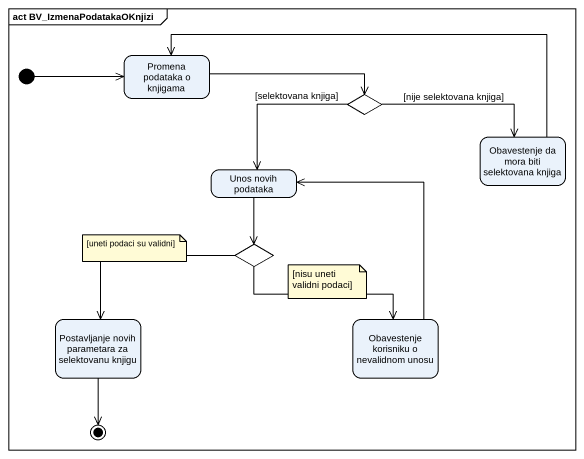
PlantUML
@startuml
mainframe act BV_IzmenaPodatakaOKnjizi
hide empty description
state "Promena podataka o knjigama" as Promena_podataka_o_knjigama
state choice1 <<choice>>
state "Obavestenje da mora biti selektovana knjiga" as Obavestenje_da_mora_biti
state "Unos novih podataka" as Unos_novih_podataka
state choice2 <<choice>>
state "Postavljanje novih parametara za selektovanu knjigu" as Postavljanje_novih
state "Obavestenje korisniku o nevalidnom unosu" as Obavestenje_korisniku_o
[*] -right-> Promena_podataka_o_knjigama
Promena_podataka_o_knjigama -right-> choice1
choice1 -right-> Obavestenje_da_mora_biti : [nije selektovana knjiga]
choice1 --> Unos_novih_podataka : [selektovana knjiga]
Obavestenje_da_mora_biti -left-> Promena_podataka_o_knjigama
Unos_novih_podataka --> choice2
choice2 -left-> Postavljanje_novih
choice2 --> Obavestenje_korisniku_o
Obavestenje_korisniku_o -up-> Unos_novih_podataka
Postavljanje_novih --> [*]
note as N1
  [uneti podaci su validni]
end note
note as N2
  [nisu uneti validni podaci]
end note
@enduml
